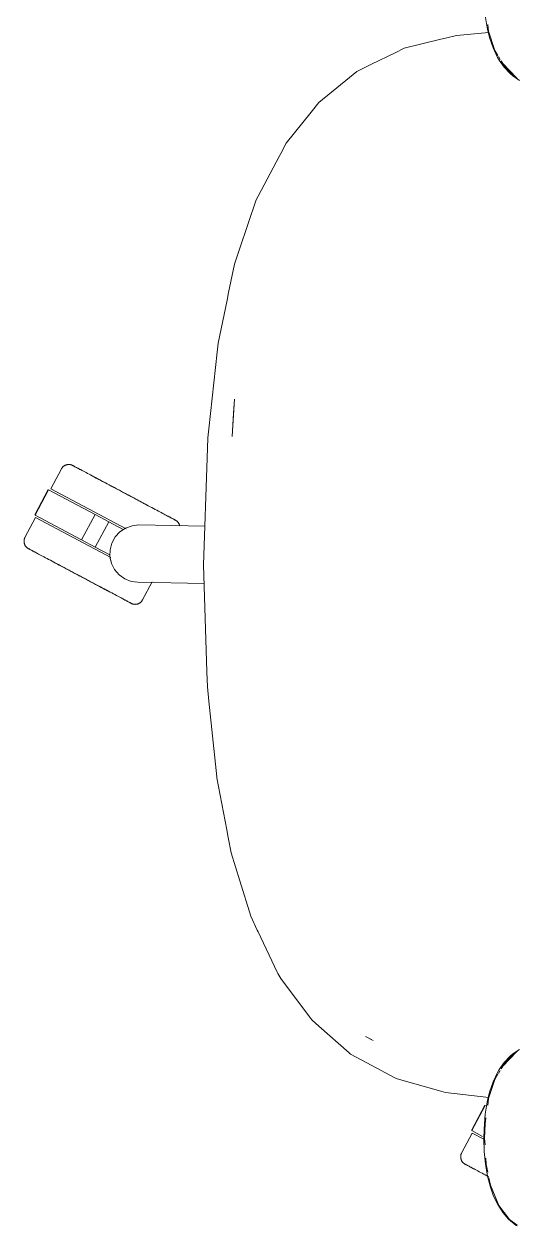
# Model space of a CAD drawing. Header units: millimetres. Extents: x 155927 to 326028, y -36033 to 97293.
# Drawn here: x 200761 to 201003, y 11129 to 11715 of the extents above; entities that cross this region are included whole.
import ezdxf

# ---------------------------------------------------------------- set-up
doc = ezdxf.new("R2010")
doc.units = ezdxf.units.MM
doc.header["$MEASUREMENT"] = 0
doc.layers.add('G-IMPT', color=8, linetype='CONTINUOUS', lineweight=9)
doc.layers.add('I-FURN', color=8, linetype='CONTINUOUS', lineweight=9)

msp = doc.modelspace()

# ---------------------------------------------------------------- linework, layer by layer
at = {"layer": 'G-IMPT'}
for p, q in [((200987.77, 11712.83), (200986.65, 11719.59)), ((200987.86, 11715.28), (200988.32, 11711.99)), ((200946.97, 11703.64), (200964.91, 11708.04)), ((200964.91, 11708.04), (200967.28, 11708.63)), ((200972.57, 11709.92), (200967.28, 11708.63)), ((200988.45, 11711.37), (200972.57, 11709.92)), ((200988.75, 11708.9), (200987.77, 11712.83)), ((200988.32, 11711.99), (200991.35, 11702.6)), ((200988.75, 11708.9), (200990.48, 11703.82)), ((200942.61, 11701.49), (200946.97, 11703.64)), ((200990.48, 11703.82), (200992.69, 11699.18)), ((200991.35, 11702.6), (200992.81, 11700.14)), ((200923.97, 11692.32), (200931.14, 11695.85)), ((200942.61, 11701.49), (200931.14, 11695.85)), ((200992.69, 11699.18), (200993.5, 11697.8)), ((200993.09, 11699.68), (200993.96, 11698.24)), ((200995.94, 11694.35), (200993.5, 11697.8)), ((200994.43, 11697.45), (200996.31, 11694.29)), ((200995.12, 11696.38), (201002.02, 11688.99)), ((200995.12, 11696.38), (200996.4, 11694.91)), ((200920.32, 11689.35), (200923.97, 11692.32)), ((200998.81, 11691.3), (200995.94, 11694.35)), ((200996.31, 11694.29), (201002.02, 11688.99)), ((200996.53, 11694.76), (200999.61, 11691.22)), ((200998.81, 11691.3), (201000.13, 11690.17)), ((201002.02, 11688.99), (200999.61, 11691.22)), ((201003.35, 11687.97), (201000.13, 11690.17)), ((200920.32, 11689.35), (200905.37, 11677.18)), ((201002.31, 11688.85), (201002.02, 11688.99)), ((200889.4, 11657.38), (200901.61, 11672.51)), ((200905.37, 11677.18), (200901.61, 11672.51)), ((200889.4, 11657.38), (200886.7, 11652.25)), ((200885.97, 11650.87), (200875.67, 11631.37)), ((200885.97, 11650.87), (200886.7, 11652.25)), ((200875.67, 11631.37), (200874.8, 11629.71)), ((200866.65, 11605.62), (200874.8, 11629.71)), ((200866.65, 11605.62), (200864.13, 11598.18)), ((200861.26, 11584.36), (200864.13, 11598.18)), ((200860.5, 11580.68), (200861.26, 11584.36)), ((200860.5, 11580.68), (200856.15, 11559.74)), ((200851.53, 11517.87), (200855.66, 11555.32)), ((200856.15, 11559.74), (200855.66, 11555.32)), ((200862.93, 11514.04), (200864.18, 11532.32)), ((200864.18, 11532.32), (200863.57, 11525.37)), ((200862.93, 11514.04), (200863.57, 11525.37)), ((200851.53, 11517.87), (200851.05, 11513.5)), ((200850.73, 11503.56), (200851.05, 11513.5)), ((200850.73, 11503.56), (200849.02, 11451.38)), ((200849.02, 11451.38), (200850.64, 11399.21)), ((200850.64, 11399.21), (200850.86, 11391.95)), ((200851.59, 11384.89), (200850.86, 11391.95)), ((200855.42, 11347.9), (200851.59, 11384.89)), ((200855.42, 11347.9), (200855.51, 11347.43)), ((200860.37, 11322.06), (200855.51, 11347.43)), ((200860.37, 11322.06), (200861.08, 11318.39)), ((200862.54, 11310.79), (200861.08, 11318.39)), ((200866.73, 11297.18), (200862.54, 11310.79)), ((200872.05, 11279.91), (200866.73, 11297.18)), ((200872.05, 11279.91), (200875.24, 11273.14)), ((200875.67, 11272.23), (200875.24, 11273.14)), ((200884.94, 11252.58), (200875.67, 11272.23)), ((200884.94, 11252.58), (200885.36, 11251.87)), ((200886.3, 11250.3), (200885.36, 11251.87)), ((200886.76, 11249.53), (200886.3, 11250.3)), ((200886.76, 11249.53), (200901.33, 11230.03)), ((200901.33, 11230.03), (200902.06, 11229.06)), ((200905.32, 11226.19), (200902.06, 11229.06)), ((200905.32, 11226.19), (200920.1, 11213.18)), ((200928.07, 11221.2), (200931.96, 11219.24)), ((200928.07, 11221.2), (200930.37, 11220.02)), ((200930.37, 11220.02), (200931.96, 11219.24)), ((201003.35, 11214.86), (201000.13, 11212.65)), ((200920.1, 11213.18), (200920.77, 11212.59)), ((200931.2, 11207.01), (200920.77, 11212.59)), ((200995.12, 11206.44), (201002.02, 11213.83)), ((200998.81, 11211.52), (200995.94, 11208.47)), ((200996.31, 11208.53), (201002.02, 11213.83)), ((200996.53, 11208.06), (200999.61, 11211.6)), ((200998.81, 11211.52), (201000.13, 11212.65)), ((201002.02, 11213.83), (200999.61, 11211.6)), ((201002.31, 11213.98), (201002.02, 11213.83)), ((200942.44, 11200.99), (200931.2, 11207.01)), ((200990.48, 11199.01), (200992.69, 11203.65)), ((200992.69, 11203.65), (200993.5, 11205.02)), ((200993.09, 11203.15), (200993.96, 11204.59)), ((200995.94, 11208.47), (200993.5, 11205.02)), ((200994.43, 11205.38), (200996.31, 11208.53)), ((200995.12, 11206.44), (200996.4, 11207.91)), ((200943.55, 11200.4), (200942.44, 11200.99)), ((200964.9, 11194.39), (200943.55, 11200.4)), ((200988.32, 11190.83), (200991.35, 11200.23)), ((200988.75, 11193.92), (200990.48, 11199.01)), ((200991.35, 11200.23), (200992.81, 11202.68)), ((200964.9, 11194.39), (200967.16, 11193.75)), ((200988.44, 11191.34), (200967.16, 11193.75)), ((200988.75, 11193.92), (200987.77, 11189.99)), ((200987.77, 11189.99), (200986.65, 11183.23)), ((200987.86, 11187.54), (200988.32, 11190.83)), ((200986.08, 11175.92), (200986.65, 11183.23)), ((200986.59, 11178.58), (200986.98, 11181.36)), ((200986.08, 11175.92), (200985.99, 11171.41)), ((200986.59, 11178.58), (200986.36, 11171.41)), ((200985.99, 11171.41), (200986.17, 11165.07)), ((200986.55, 11168.3), (200986.36, 11171.41)), ((200986.73, 11158.92), (200986.17, 11165.07)), ((200987.15, 11158.58), (200986.95, 11161.79)), ((200986.73, 11158.92), (200987.73, 11152.99)), ((200987.92, 11154.83), (200987.15, 11158.58)), ((200989.16, 11147.51), (200987.73, 11152.99)), ((200989.19, 11148.62), (200988.48, 11152.09)), ((200989.16, 11147.51), (200990.75, 11143.18)), ((200989.19, 11148.62), (200991.51, 11143)), ((200992.73, 11139.1), (200990.75, 11143.18)), ((200993.35, 11138.61), (200991.51, 11143)), ((200992.73, 11139.1), (200995.38, 11135.05)), ((200998.57, 11131.82), (200993.35, 11138.61)), ((200995.38, 11135.05), (200998.05, 11132.02)), ((201001.79, 11128.94), (200998.05, 11132.02)), ((201002.31, 11129.05), (200998.57, 11131.82)), ((201002.31, 11128.64), (201001.79, 11128.94))]:
    msp.add_line(p, q, dxfattribs=at)
at = {"layer": 'I-FURN'}
for p, q in [((200779.57, 11498.31), (200774.42, 11488.62)), ((200779.57, 11498.31), (200779.65, 11498.45)), ((200779.65, 11498.45), (200779.73, 11498.58)), ((200779.73, 11498.58), (200779.82, 11498.72)), ((200779.82, 11498.72), (200779.92, 11498.85)), ((200779.92, 11498.85), (200780.02, 11498.97)), ((200780.02, 11498.97), (200780.12, 11499.1)), ((200780.12, 11499.1), (200780.23, 11499.22)), ((200780.23, 11499.22), (200780.35, 11499.33)), ((200780.35, 11499.33), (200780.47, 11499.44)), ((200780.47, 11499.44), (200780.59, 11499.54)), ((200780.59, 11499.54), (200780.72, 11499.64)), ((200780.72, 11499.64), (200780.85, 11499.74)), ((200780.85, 11499.74), (200780.98, 11499.82)), ((200780.98, 11499.82), (200781.12, 11499.91)), ((200781.12, 11499.91), (200781.26, 11499.98)), ((200781.26, 11499.98), (200781.4, 11500.06)), ((200781.4, 11500.06), (200781.55, 11500.12)), ((200781.55, 11500.12), (200781.7, 11500.18)), ((200781.7, 11500.18), (200781.85, 11500.24)), ((200781.85, 11500.24), (200782.01, 11500.28)), ((200782.01, 11500.28), (200782.16, 11500.33)), ((200782.16, 11500.33), (200782.32, 11500.36)), ((200782.32, 11500.36), (200782.48, 11500.39)), ((200782.48, 11500.39), (200782.64, 11500.41)), ((200782.64, 11500.41), (200782.8, 11500.43)), ((200782.8, 11500.43), (200782.96, 11500.44)), ((200782.96, 11500.44), (200783.12, 11500.44)), ((200783.12, 11500.44), (200783.28, 11500.44)), ((200783.28, 11500.44), (200783.44, 11500.43)), ((200783.44, 11500.43), (200783.6, 11500.42)), ((200783.6, 11500.42), (200783.76, 11500.39)), ((200783.76, 11500.39), (200783.92, 11500.37)), ((200783.92, 11500.37), (200784.08, 11500.33)), ((200784.08, 11500.33), (200784.23, 11500.29)), ((200784.23, 11500.29), (200784.39, 11500.24)), ((200784.39, 11500.24), (200784.54, 11500.19)), ((200784.54, 11500.19), (200784.69, 11500.13)), ((200784.69, 11500.13), (200784.84, 11500.06)), ((200784.84, 11500.06), (200784.98, 11499.99)), ((200784.98, 11499.99), (200785.02, 11499.97)), ((200785.02, 11499.97), (200785.04, 11499.96)), ((200785.03, 11499.97), (200785.02, 11499.97)), ((200785.07, 11499.95), (200785.03, 11499.97)), ((200785.04, 11499.96), (200785.1, 11499.93)), ((200785.15, 11499.9), (200785.07, 11499.95)), ((200785.1, 11499.93), (200785.2, 11499.88)), ((200785.27, 11499.84), (200785.15, 11499.9)), ((200785.2, 11499.88), (200785.34, 11499.8)), ((200785.43, 11499.75), (200785.27, 11499.84)), ((200785.34, 11499.8), (200785.52, 11499.71)), ((200785.64, 11499.65), (200785.43, 11499.75)), ((200785.52, 11499.71), (200785.74, 11499.59)), ((200785.88, 11499.52), (200785.64, 11499.65)), ((200785.74, 11499.59), (200786, 11499.45)), ((200786.16, 11499.37), (200785.88, 11499.52)), ((200786, 11499.45), (200786.3, 11499.29)), ((200786.47, 11499.2), (200786.16, 11499.37)), ((200786.3, 11499.29), (200786.63, 11499.12)), ((200786.83, 11499.01), (200786.47, 11499.2)), ((200786.63, 11499.12), (200787.01, 11498.92)), ((200787.22, 11498.8), (200786.83, 11499.01)), ((200787.01, 11498.92), (200787.42, 11498.7)), ((200787.65, 11498.57), (200787.22, 11498.8)), ((200787.42, 11498.7), (200787.86, 11498.46)), ((200788.12, 11498.33), (200787.65, 11498.57)), ((200787.86, 11498.46), (200788.34, 11498.21)), ((200788.62, 11498.06), (200788.12, 11498.33)), ((200788.34, 11498.21), (200788.86, 11497.93)), ((200789.15, 11497.77), (200788.62, 11498.06)), ((200788.86, 11497.93), (200789.41, 11497.64)), ((200789.72, 11497.47), (200789.15, 11497.77)), ((200789.41, 11497.64), (200790, 11497.33)), ((200790.32, 11497.15), (200789.72, 11497.47)), ((200790.96, 11496.82), (200790.32, 11497.15)), ((200791.62, 11496.46), (200790.96, 11496.82)), ((200792.32, 11496.09), (200791.62, 11496.46)), ((200793.04, 11495.71), (200792.32, 11496.09)), ((200793.79, 11495.31), (200793.04, 11495.71)), ((200794.56, 11494.9), (200793.79, 11495.31)), ((200795.37, 11494.47), (200794.56, 11494.9)), ((200796.19, 11494.03), (200795.37, 11494.47)), ((200795.74, 11494.27), (200796.58, 11493.83)), ((200797.04, 11493.58), (200796.19, 11494.03)), ((200796.58, 11493.83), (200797.43, 11493.37)), ((200797.9, 11493.12), (200797.04, 11493.58)), ((200797.43, 11493.37), (200798.31, 11492.91)), ((200798.79, 11492.65), (200797.9, 11493.12)), ((200798.31, 11492.91), (200799.21, 11492.43)), ((200799.7, 11492.17), (200798.79, 11492.65)), ((200799.21, 11492.43), (200800.12, 11491.94)), ((200800.62, 11491.68), (200799.7, 11492.17)), ((200800.12, 11491.94), (200801.05, 11491.45)), ((200801.56, 11491.18), (200800.62, 11491.68)), ((200801.05, 11491.45), (200801.99, 11490.95)), ((200802.51, 11490.67), (200801.56, 11491.18)), ((200801.99, 11490.95), (200802.95, 11490.44)), ((200803.47, 11490.16), (200802.51, 11490.67)), ((200802.95, 11490.44), (200803.92, 11489.92)), ((200773.13, 11488.18), (200766.55, 11475.81)), ((200766.72, 11475.72), (200773.3, 11488.08)), ((200773.3, 11488.08), (200796.01, 11476.01)), ((200811.17, 11469.08), (200774.42, 11488.62)), ((200804.45, 11489.64), (200803.47, 11490.16)), ((200803.92, 11489.92), (200804.9, 11489.4)), ((200805.43, 11489.12), (200804.45, 11489.64)), ((200804.9, 11489.4), (200805.89, 11488.88)), ((200806.42, 11488.59), (200805.43, 11489.12)), ((200805.89, 11488.88), (200806.88, 11488.35)), ((200807.42, 11488.06), (200806.42, 11488.59)), ((200806.88, 11488.35), (200807.88, 11487.82)), ((200808.42, 11487.53), (200807.42, 11488.06)), ((200807.88, 11487.82), (200808.88, 11487.29)), ((200809.42, 11487), (200808.42, 11487.53)), ((200808.88, 11487.29), (200809.89, 11486.75)), ((200810.43, 11486.46), (200809.42, 11487)), ((200809.89, 11486.75), (200810.89, 11486.22)), ((200811.43, 11485.93), (200810.43, 11486.46)), ((200810.89, 11486.22), (200811.9, 11485.68)), ((200812.44, 11485.39), (200811.43, 11485.93)), ((200811.9, 11485.68), (200812.9, 11485.15)), ((200813.44, 11484.86), (200812.44, 11485.39)), ((200812.9, 11485.15), (200813.9, 11484.62)), ((200814.43, 11484.33), (200813.44, 11484.86)), ((200813.9, 11484.62), (200814.89, 11484.09)), ((200815.42, 11483.81), (200814.43, 11484.33)), ((200814.89, 11484.09), (200815.87, 11483.57)), ((200816.4, 11483.29), (200815.42, 11483.81)), ((200815.87, 11483.57), (200816.84, 11483.05)), ((200817.37, 11482.77), (200816.4, 11483.29)), ((200816.84, 11483.05), (200817.81, 11482.54)), ((200818.32, 11482.27), (200817.37, 11482.77)), ((200817.81, 11482.54), (200818.76, 11482.03)), ((200819.27, 11481.76), (200818.32, 11482.27)), ((200818.76, 11482.03), (200819.7, 11481.53)), ((200820.2, 11481.27), (200819.27, 11481.76)), ((200819.7, 11481.53), (200820.62, 11481.04)), ((200821.11, 11480.78), (200820.2, 11481.27)), ((200820.62, 11481.04), (200821.53, 11480.56)), ((200822.01, 11480.31), (200821.11, 11480.78)), ((200822.88, 11479.84), (200822.01, 11480.31)), ((200823.74, 11479.38), (200822.88, 11479.84)), ((200824.58, 11478.94), (200823.74, 11479.38)), ((200825.39, 11478.51), (200824.58, 11478.94)), ((200766.91, 11474.49), (200761.76, 11464.81)), ((200789.43, 11463.65), (200766.72, 11475.72)), ((200803.63, 11454.97), (200766.91, 11474.49)), ((200789.43, 11463.65), (200796.01, 11476.01)), ((200796.01, 11476.01), (200802.65, 11472.48)), ((200826.17, 11478.09), (200825.39, 11478.51)), ((200826.94, 11477.69), (200826.17, 11478.09)), ((200827.67, 11477.29), (200826.94, 11477.69)), ((200828.38, 11476.92), (200827.67, 11477.29)), ((200829.06, 11476.56), (200828.38, 11476.92)), ((200829.7, 11476.21), (200829.06, 11476.56)), ((200830.32, 11475.89), (200829.7, 11476.21)), ((200830.91, 11475.58), (200830.32, 11475.89)), ((200830.59, 11475.74), (200831.16, 11475.44)), ((200831.46, 11475.28), (200830.91, 11475.58)), ((200831.16, 11475.44), (200831.7, 11475.15)), ((200831.97, 11475.01), (200831.46, 11475.28)), ((200831.7, 11475.15), (200832.2, 11474.89)), ((200832.46, 11474.75), (200831.97, 11475.01)), ((200832.2, 11474.89), (200832.67, 11474.64)), ((200832.9, 11474.51), (200832.46, 11474.75)), ((200832.67, 11474.64), (200833.09, 11474.41)), ((200833.31, 11474.3), (200832.9, 11474.51)), ((200833.09, 11474.41), (200833.49, 11474.2)), ((200833.68, 11474.1), (200833.31, 11474.3)), ((200833.49, 11474.2), (200833.84, 11474.01)), ((200834.02, 11473.92), (200833.68, 11474.1)), ((200833.84, 11474.01), (200834.16, 11473.84)), ((200834.32, 11473.76), (200834.02, 11473.92)), ((200834.16, 11473.84), (200834.44, 11473.7)), ((200834.58, 11473.62), (200834.32, 11473.76)), ((200834.44, 11473.7), (200834.68, 11473.57)), ((200834.79, 11473.51), (200834.58, 11473.62)), ((200834.68, 11473.57), (200834.88, 11473.46)), ((200834.97, 11473.41), (200834.79, 11473.51)), ((200834.88, 11473.46), (200835.04, 11473.37)), ((200835.12, 11473.34), (200834.97, 11473.41)), ((200835.04, 11473.37), (200835.17, 11473.31)), ((200835.22, 11473.28), (200835.12, 11473.34)), ((200835.17, 11473.31), (200835.25, 11473.27)), ((200835.28, 11473.25), (200835.22, 11473.28)), ((200835.25, 11473.27), (200835.29, 11473.24)), ((200835.3, 11473.24), (200835.28, 11473.25)), ((200835.29, 11473.24), (200835.3, 11473.24)), ((200835.3, 11473.24), (200835.44, 11473.16)), ((200835.44, 11473.16), (200835.57, 11473.08)), ((200835.57, 11473.08), (200835.71, 11472.99)), ((200835.71, 11472.99), (200835.84, 11472.89)), ((200835.84, 11472.89), (200835.97, 11472.79)), ((200835.97, 11472.79), (200836.09, 11472.69)), ((200796.07, 11460.12), (200802.65, 11472.48)), ((200802.65, 11472.48), (200809.79, 11468.68)), ((200805.83, 11465.05), (200808.11, 11467.54)), ((200808.11, 11467.54), (200810.92, 11469.41)), ((200810.92, 11469.41), (200814.1, 11470.55)), ((200814.1, 11470.55), (200817.45, 11470.9)), ((200817.45, 11470.9), (200849.64, 11470.34)), ((200836.09, 11472.69), (200836.21, 11472.58)), ((200836.21, 11472.58), (200836.32, 11472.46)), ((200836.32, 11472.46), (200836.43, 11472.35)), ((200836.43, 11472.35), (200836.53, 11472.22)), ((200836.53, 11472.22), (200836.63, 11472.1)), ((200836.63, 11472.1), (200836.73, 11471.96)), ((200836.73, 11471.96), (200836.81, 11471.83)), ((200836.81, 11471.83), (200836.9, 11471.69)), ((200836.9, 11471.69), (200836.97, 11471.55)), ((200836.97, 11471.55), (200837.05, 11471.41)), ((200837.05, 11471.41), (200837.11, 11471.26)), ((200837.11, 11471.26), (200837.17, 11471.11)), ((200837.17, 11471.11), (200837.23, 11470.96)), ((200837.23, 11470.96), (200837.27, 11470.8)), ((200837.27, 11470.8), (200837.32, 11470.65)), ((200837.32, 11470.65), (200837.35, 11470.49)), ((200761.29, 11463.07), (200761.3, 11463.23)), ((200761.29, 11462.91), (200761.29, 11463.07)), ((200761.29, 11462.75), (200761.29, 11462.91)), ((200761.3, 11462.58), (200761.29, 11462.75)), ((200761.3, 11463.23), (200761.32, 11463.39)), ((200761.32, 11462.42), (200761.3, 11462.58)), ((200761.32, 11463.39), (200761.34, 11463.55)), ((200761.34, 11462.26), (200761.32, 11462.42)), ((200761.34, 11463.55), (200761.37, 11463.71)), ((200761.37, 11462.11), (200761.34, 11462.26)), ((200761.37, 11463.71), (200761.4, 11463.86)), ((200761.41, 11461.95), (200761.37, 11462.11)), ((200761.4, 11463.86), (200761.44, 11464.02)), ((200761.45, 11461.79), (200761.41, 11461.95)), ((200761.44, 11464.02), (200761.49, 11464.17)), ((200761.49, 11461.64), (200761.45, 11461.79)), ((200761.49, 11464.17), (200761.54, 11464.33)), ((200761.55, 11461.49), (200761.49, 11461.64)), ((200761.54, 11464.33), (200761.6, 11464.48)), ((200761.61, 11461.34), (200761.55, 11461.49)), ((200761.6, 11464.48), (200761.67, 11464.62)), ((200761.67, 11461.19), (200761.61, 11461.34)), ((200761.67, 11464.62), (200761.74, 11464.77)), ((200761.75, 11461.05), (200761.67, 11461.19)), ((200761.74, 11464.77), (200761.76, 11464.81)), ((200761.82, 11460.91), (200761.75, 11461.05)), ((200796.07, 11460.12), (200789.43, 11463.65)), ((200803.35, 11458.83), (200804.21, 11462.1)), ((200804.21, 11462.1), (200805.83, 11465.05)), ((200761.91, 11460.77), (200761.82, 11460.91)), ((200762, 11460.63), (200761.91, 11460.77)), ((200762.09, 11460.5), (200762, 11460.63)), ((200762.19, 11460.37), (200762.09, 11460.5)), ((200762.29, 11460.25), (200762.19, 11460.37)), ((200762.4, 11460.13), (200762.29, 11460.25)), ((200762.52, 11460.02), (200762.4, 11460.13)), ((200762.63, 11459.91), (200762.52, 11460.02)), ((200762.76, 11459.8), (200762.63, 11459.91)), ((200762.88, 11459.7), (200762.76, 11459.8)), ((200763.01, 11459.61), (200762.88, 11459.7)), ((200763.15, 11459.52), (200763.01, 11459.61)), ((200763.28, 11459.44), (200763.15, 11459.52)), ((200763.43, 11459.36), (200763.28, 11459.44)), ((200763.43, 11459.35), (200763.43, 11459.36)), ((200763.43, 11459.36), (200763.45, 11459.35)), ((200763.47, 11459.33), (200763.43, 11459.35)), ((200763.45, 11459.35), (200763.51, 11459.31)), ((200763.56, 11459.29), (200763.47, 11459.33)), ((200763.51, 11459.31), (200763.61, 11459.26)), ((200763.68, 11459.22), (200763.56, 11459.29)), ((200763.61, 11459.26), (200763.75, 11459.19)), ((200763.84, 11459.14), (200763.68, 11459.22)), ((200763.75, 11459.19), (200763.93, 11459.09)), ((200764.04, 11459.03), (200763.84, 11459.14)), ((200763.93, 11459.09), (200764.15, 11458.97)), ((200764.28, 11458.9), (200764.04, 11459.03)), ((200764.15, 11458.97), (200764.4, 11458.84)), ((200764.56, 11458.75), (200764.28, 11458.9)), ((200764.4, 11458.84), (200764.7, 11458.68)), ((200764.88, 11458.58), (200764.56, 11458.75)), ((200764.7, 11458.68), (200765.04, 11458.5)), ((200765.23, 11458.4), (200764.88, 11458.58)), ((200765.04, 11458.5), (200765.41, 11458.3)), ((200765.63, 11458.19), (200765.23, 11458.4)), ((200765.41, 11458.3), (200765.82, 11458.08)), ((200766.06, 11457.96), (200765.63, 11458.19)), ((200765.82, 11458.08), (200766.27, 11457.85)), ((200766.52, 11457.71), (200766.06, 11457.96)), ((200766.27, 11457.85), (200766.75, 11457.59)), ((200767.02, 11457.44), (200766.52, 11457.71)), ((200766.75, 11457.59), (200767.27, 11457.32)), ((200767.56, 11457.16), (200767.02, 11457.44)), ((200767.27, 11457.32), (200767.82, 11457.02)), ((200768.13, 11456.86), (200767.56, 11457.16)), ((200767.82, 11457.02), (200768.4, 11456.71)), ((200768.4, 11456.71), (200769.02, 11456.38)), ((200769.02, 11456.38), (200769.66, 11456.04)), ((200769.66, 11456.04), (200770.34, 11455.68)), ((200770.34, 11455.68), (200771.05, 11455.3)), ((200771.05, 11455.3), (200771.78, 11454.91)), ((200803.22, 11456.32), (200796.07, 11460.12)), ((200803.29, 11455.46), (200803.35, 11458.83)), ((200804.04, 11452.17), (200803.29, 11455.46)), ((200771.78, 11454.91), (200772.55, 11454.51)), ((200772.55, 11454.51), (200773.33, 11454.09)), ((200773.33, 11454.09), (200774.15, 11453.66)), ((200774.15, 11453.66), (200774.98, 11453.21)), ((200774.98, 11453.21), (200775.84, 11452.76)), ((200775.84, 11452.76), (200776.72, 11452.29)), ((200776.72, 11452.29), (200777.61, 11451.81)), ((200778.1, 11451.55), (200777.2, 11452.03)), ((200777.61, 11451.81), (200778.52, 11451.33)), ((200779.02, 11451.06), (200778.1, 11451.55)), ((200778.52, 11451.33), (200779.45, 11450.83)), ((200779.96, 11450.56), (200779.02, 11451.06)), ((200779.45, 11450.83), (200780.4, 11450.33)), ((200780.91, 11450.06), (200779.96, 11450.56)), ((200780.4, 11450.33), (200781.36, 11449.82)), ((200781.88, 11449.55), (200780.91, 11450.06)), ((200781.36, 11449.82), (200782.32, 11449.31)), ((200782.85, 11449.03), (200781.88, 11449.55)), ((200805.55, 11449.16), (200804.04, 11452.17)), ((200782.32, 11449.31), (200783.3, 11448.79)), ((200783.84, 11448.5), (200782.85, 11449.03)), ((200783.3, 11448.79), (200784.29, 11448.26)), ((200784.83, 11447.98), (200783.84, 11448.5)), ((200784.29, 11448.26), (200785.28, 11447.73)), ((200785.82, 11447.45), (200784.83, 11447.98)), ((200785.28, 11447.73), (200786.28, 11447.2)), ((200786.82, 11446.92), (200785.82, 11447.45)), ((200786.28, 11447.2), (200787.29, 11446.67)), ((200787.83, 11446.38), (200786.82, 11446.92)), ((200787.29, 11446.67), (200788.29, 11446.14)), ((200788.83, 11445.85), (200787.83, 11446.38)), ((200788.29, 11446.14), (200789.3, 11445.6)), ((200789.84, 11445.31), (200788.83, 11445.85)), ((200789.3, 11445.6), (200790.3, 11445.07)), ((200790.84, 11444.78), (200789.84, 11445.31)), ((200790.3, 11445.07), (200791.3, 11444.53)), ((200791.84, 11444.25), (200790.84, 11444.78)), ((200791.3, 11444.53), (200792.3, 11444)), ((200792.84, 11443.72), (200791.84, 11444.25)), ((200792.3, 11444), (200793.29, 11443.48)), ((200793.82, 11443.19), (200792.84, 11443.72)), ((200793.29, 11443.48), (200794.27, 11442.95)), ((200807.75, 11446.6), (200805.55, 11449.16)), ((200810.49, 11444.63), (200807.75, 11446.6)), ((200813.62, 11443.38), (200810.49, 11444.63)), ((200794.8, 11442.67), (200793.82, 11443.19)), ((200794.27, 11442.95), (200795.25, 11442.44)), ((200795.77, 11442.16), (200794.8, 11442.67)), ((200795.25, 11442.44), (200796.21, 11441.92)), ((200796.73, 11441.65), (200795.77, 11442.16)), ((200796.21, 11441.92), (200797.16, 11441.42)), ((200797.67, 11441.15), (200796.73, 11441.65)), ((200797.16, 11441.42), (200798.1, 11440.92)), ((200798.6, 11440.65), (200797.67, 11441.15)), ((200798.1, 11440.92), (200799.02, 11440.43)), ((200799.51, 11440.17), (200798.6, 11440.65)), ((200799.02, 11440.43), (200799.93, 11439.95)), ((200800.41, 11439.69), (200799.51, 11440.17)), ((200799.93, 11439.95), (200800.82, 11439.48)), ((200801.29, 11439.22), (200800.41, 11439.69)), ((200800.82, 11439.48), (200801.68, 11439.01)), ((200802.14, 11438.77), (200801.29, 11439.22)), ((200801.68, 11439.01), (200802.53, 11438.56)), ((200802.98, 11438.33), (200802.14, 11438.77)), ((200802.53, 11438.56), (200803.36, 11438.13)), ((200803.36, 11438.13), (200804.16, 11437.7)), ((200804.16, 11437.7), (200804.93, 11437.29)), ((200816.96, 11442.91), (200813.62, 11443.38)), ((200849.3, 11442.35), (200816.96, 11442.91)), ((200819.15, 11434.29), (200823.85, 11443.13)), ((200804.93, 11437.29), (200805.68, 11436.89)), ((200805.68, 11436.89), (200806.41, 11436.5)), ((200806.41, 11436.5), (200807.1, 11436.14)), ((200807.1, 11436.14), (200807.76, 11435.78)), ((200807.76, 11435.78), (200808.4, 11435.45)), ((200808.4, 11435.45), (200809, 11435.13)), ((200809.31, 11434.96), (200808.73, 11435.27)), ((200809, 11435.13), (200809.57, 11434.82)), ((200809.86, 11434.67), (200809.31, 11434.96)), ((200809.57, 11434.82), (200810.1, 11434.54)), ((200810.38, 11434.39), (200809.86, 11434.67)), ((200810.1, 11434.54), (200810.6, 11434.27)), ((200810.86, 11434.14), (200810.38, 11434.39)), ((200810.6, 11434.27), (200811.07, 11434.02)), ((200811.31, 11433.9), (200810.86, 11434.14)), ((200811.07, 11434.02), (200811.5, 11433.8)), ((200811.72, 11433.68), (200811.31, 11433.9)), ((200811.5, 11433.8), (200811.89, 11433.59)), ((200812.09, 11433.48), (200811.72, 11433.68)), ((200811.89, 11433.59), (200812.25, 11433.4)), ((200812.42, 11433.3), (200812.09, 11433.48)), ((200812.25, 11433.4), (200812.57, 11433.23)), ((200812.72, 11433.15), (200812.42, 11433.3)), ((200812.57, 11433.23), (200812.84, 11433.08)), ((200812.98, 11433.01), (200812.72, 11433.15)), ((200812.84, 11433.08), (200813.09, 11432.95)), ((200813.2, 11432.89), (200812.98, 11433.01)), ((200813.09, 11432.95), (200813.29, 11432.84)), ((200813.38, 11432.8), (200813.2, 11432.89)), ((200813.29, 11432.84), (200813.45, 11432.76)), ((200813.52, 11432.72), (200813.38, 11432.8)), ((200813.45, 11432.76), (200813.57, 11432.69)), ((200813.62, 11432.67), (200813.52, 11432.72)), ((200813.57, 11432.69), (200813.65, 11432.65)), ((200813.68, 11432.64), (200813.62, 11432.67)), ((200813.65, 11432.65), (200813.69, 11432.63)), ((200813.7, 11432.63), (200813.68, 11432.64)), ((200813.69, 11432.63), (200813.7, 11432.63)), ((200813.74, 11432.6), (200813.7, 11432.63)), ((200813.88, 11432.53), (200813.74, 11432.6)), ((200814.03, 11432.47), (200813.88, 11432.53)), ((200814.18, 11432.41), (200814.03, 11432.47)), ((200814.33, 11432.36), (200814.18, 11432.41)), ((200814.49, 11432.31), (200814.33, 11432.36)), ((200814.64, 11432.27), (200814.49, 11432.31)), ((200814.8, 11432.23), (200814.64, 11432.27)), ((200814.96, 11432.2), (200814.8, 11432.23)), ((200815.12, 11432.18), (200814.96, 11432.2)), ((200815.28, 11432.17), (200815.12, 11432.18)), ((200815.44, 11432.16), (200815.28, 11432.17)), ((200815.6, 11432.15), (200815.44, 11432.16)), ((200815.76, 11432.16), (200815.6, 11432.15)), ((200815.92, 11432.17), (200815.76, 11432.16)), ((200816.08, 11432.18), (200815.92, 11432.17)), ((200816.24, 11432.21), (200816.08, 11432.18)), ((200816.4, 11432.24), (200816.24, 11432.21)), ((200816.56, 11432.27), (200816.4, 11432.24)), ((200816.71, 11432.31), (200816.56, 11432.27)), ((200816.87, 11432.36), (200816.71, 11432.31)), ((200817.02, 11432.41), (200816.87, 11432.36)), ((200817.17, 11432.47), (200817.02, 11432.41)), ((200817.32, 11432.54), (200817.17, 11432.47)), ((200817.46, 11432.61), (200817.32, 11432.54)), ((200817.6, 11432.69), (200817.46, 11432.61)), ((200817.74, 11432.77), (200817.6, 11432.69)), ((200817.87, 11432.86), (200817.74, 11432.77)), ((200818.01, 11432.96), (200817.87, 11432.86)), ((200818.13, 11433.06), (200818.01, 11432.96)), ((200818.26, 11433.16), (200818.13, 11433.06)), ((200818.37, 11433.27), (200818.26, 11433.16)), ((200818.49, 11433.38), (200818.37, 11433.27)), ((200818.6, 11433.5), (200818.49, 11433.38)), ((200818.7, 11433.62), (200818.6, 11433.5)), ((200818.8, 11433.75), (200818.7, 11433.62)), ((200818.9, 11433.88), (200818.8, 11433.75)), ((200818.99, 11434.01), (200818.9, 11433.88)), ((200819.07, 11434.15), (200818.99, 11434.01)), ((200819.15, 11434.29), (200819.07, 11434.15)), ((200986.49, 11187.63), (200979.91, 11175.27)), ((200980.08, 11175.18), (200986.66, 11187.54)), ((200986.66, 11187.54), (200986.75, 11187.49)), ((200980.27, 11173.95), (200975.12, 11164.26)), ((200985.38, 11172.36), (200980.08, 11175.18)), ((200985.9, 11170.95), (200980.27, 11173.95)), ((200974.65, 11162.52), (200974.66, 11162.68)), ((200974.65, 11162.36), (200974.65, 11162.52)), ((200974.65, 11162.2), (200974.65, 11162.36)), ((200974.66, 11162.04), (200974.65, 11162.2)), ((200974.66, 11162.68), (200974.67, 11162.84)), ((200974.68, 11161.88), (200974.66, 11162.04)), ((200974.67, 11162.84), (200974.7, 11163)), ((200974.7, 11161.72), (200974.68, 11161.88)), ((200974.7, 11163), (200974.72, 11163.16)), ((200974.72, 11163.16), (200974.76, 11163.32)), ((200974.76, 11163.32), (200974.8, 11163.48)), ((200974.8, 11163.48), (200974.85, 11163.63)), ((200974.85, 11163.63), (200974.9, 11163.78)), ((200974.9, 11163.78), (200974.96, 11163.93)), ((200974.96, 11163.93), (200975.03, 11164.08)), ((200975.03, 11164.08), (200975.1, 11164.22)), ((200975.1, 11164.22), (200975.12, 11164.26)), ((200974.73, 11161.56), (200974.7, 11161.72)), ((200974.76, 11161.4), (200974.73, 11161.56)), ((200974.81, 11161.25), (200974.76, 11161.4)), ((200974.85, 11161.09), (200974.81, 11161.25)), ((200974.91, 11160.94), (200974.85, 11161.09)), ((200974.97, 11160.79), (200974.91, 11160.94)), ((200975.03, 11160.65), (200974.97, 11160.79)), ((200975.11, 11160.5), (200975.03, 11160.65)), ((200975.18, 11160.36), (200975.11, 11160.5)), ((200975.27, 11160.22), (200975.18, 11160.36)), ((200975.36, 11160.09), (200975.27, 11160.22)), ((200975.45, 11159.96), (200975.36, 11160.09)), ((200975.55, 11159.83), (200975.45, 11159.96)), ((200975.65, 11159.71), (200975.55, 11159.83)), ((200975.76, 11159.59), (200975.65, 11159.71)), ((200975.87, 11159.47), (200975.76, 11159.59)), ((200975.99, 11159.36), (200975.87, 11159.47)), ((200976.12, 11159.26), (200975.99, 11159.36)), ((200976.24, 11159.16), (200976.12, 11159.26)), ((200976.37, 11159.06), (200976.24, 11159.16)), ((200976.51, 11158.97), (200976.37, 11159.06)), ((200976.64, 11158.89), (200976.51, 11158.97)), ((200976.78, 11158.81), (200976.64, 11158.89)), ((200976.79, 11158.81), (200976.78, 11158.81)), ((200976.78, 11158.81), (200976.8, 11158.8)), ((200976.83, 11158.79), (200976.79, 11158.81)), ((200976.8, 11158.8), (200976.86, 11158.77)), ((200976.91, 11158.74), (200976.83, 11158.79)), ((200976.86, 11158.77), (200976.97, 11158.71)), ((200977.04, 11158.68), (200976.91, 11158.74)), ((200976.97, 11158.71), (200977.11, 11158.64)), ((200977.2, 11158.59), (200977.04, 11158.68)), ((200977.11, 11158.64), (200977.29, 11158.54)), ((200977.4, 11158.48), (200977.2, 11158.59)), ((200977.29, 11158.54), (200977.5, 11158.43)), ((200977.64, 11158.36), (200977.4, 11158.48)), ((200977.5, 11158.43), (200977.76, 11158.29)), ((200977.92, 11158.21), (200977.64, 11158.36)), ((200977.76, 11158.29), (200978.06, 11158.13)), ((200978.24, 11158.04), (200977.92, 11158.21)), ((200978.06, 11158.13), (200978.4, 11157.95)), ((200978.59, 11157.85), (200978.24, 11158.04)), ((200978.4, 11157.95), (200978.77, 11157.76)), ((200978.99, 11157.64), (200978.59, 11157.85)), ((200978.77, 11157.76), (200979.18, 11157.54)), ((200979.42, 11157.41), (200978.99, 11157.64)), ((200979.18, 11157.54), (200979.63, 11157.3)), ((200979.88, 11157.16), (200979.42, 11157.41)), ((200979.63, 11157.3), (200980.11, 11157.04)), ((200980.38, 11156.9), (200979.88, 11157.16)), ((200980.11, 11157.04), (200980.62, 11156.77)), ((200980.92, 11156.61), (200980.38, 11156.9)), ((200980.62, 11156.77), (200981.18, 11156.48)), ((200981.49, 11156.31), (200980.92, 11156.61)), ((200981.18, 11156.48), (200981.76, 11156.17)), ((200981.76, 11156.17), (200982.38, 11155.84)), ((200982.38, 11155.84), (200983.02, 11155.49)), ((200983.02, 11155.49), (200983.7, 11155.13)), ((200983.7, 11155.13), (200984.41, 11154.76)), ((200984.41, 11154.76), (200985.14, 11154.37)), ((200985.14, 11154.37), (200985.91, 11153.96)), ((200985.91, 11153.96), (200986.69, 11153.54)), ((200986.69, 11153.54), (200987.51, 11153.11)), ((200987.51, 11153.11), (200988.34, 11152.67))]:
    msp.add_line(p, q, dxfattribs=at)
msp.add_arc((200817.02, 11456.91), 13.81, 192.34734, 197.33603, dxfattribs=at)
msp.add_open_spline([(200803.7, 11453.27), (200803.58, 11453.69), (200803.51, 11454.12), (200803.45, 11454.56)], degree=3, dxfattribs=at)

doc.saveas('drawing.dxf')
